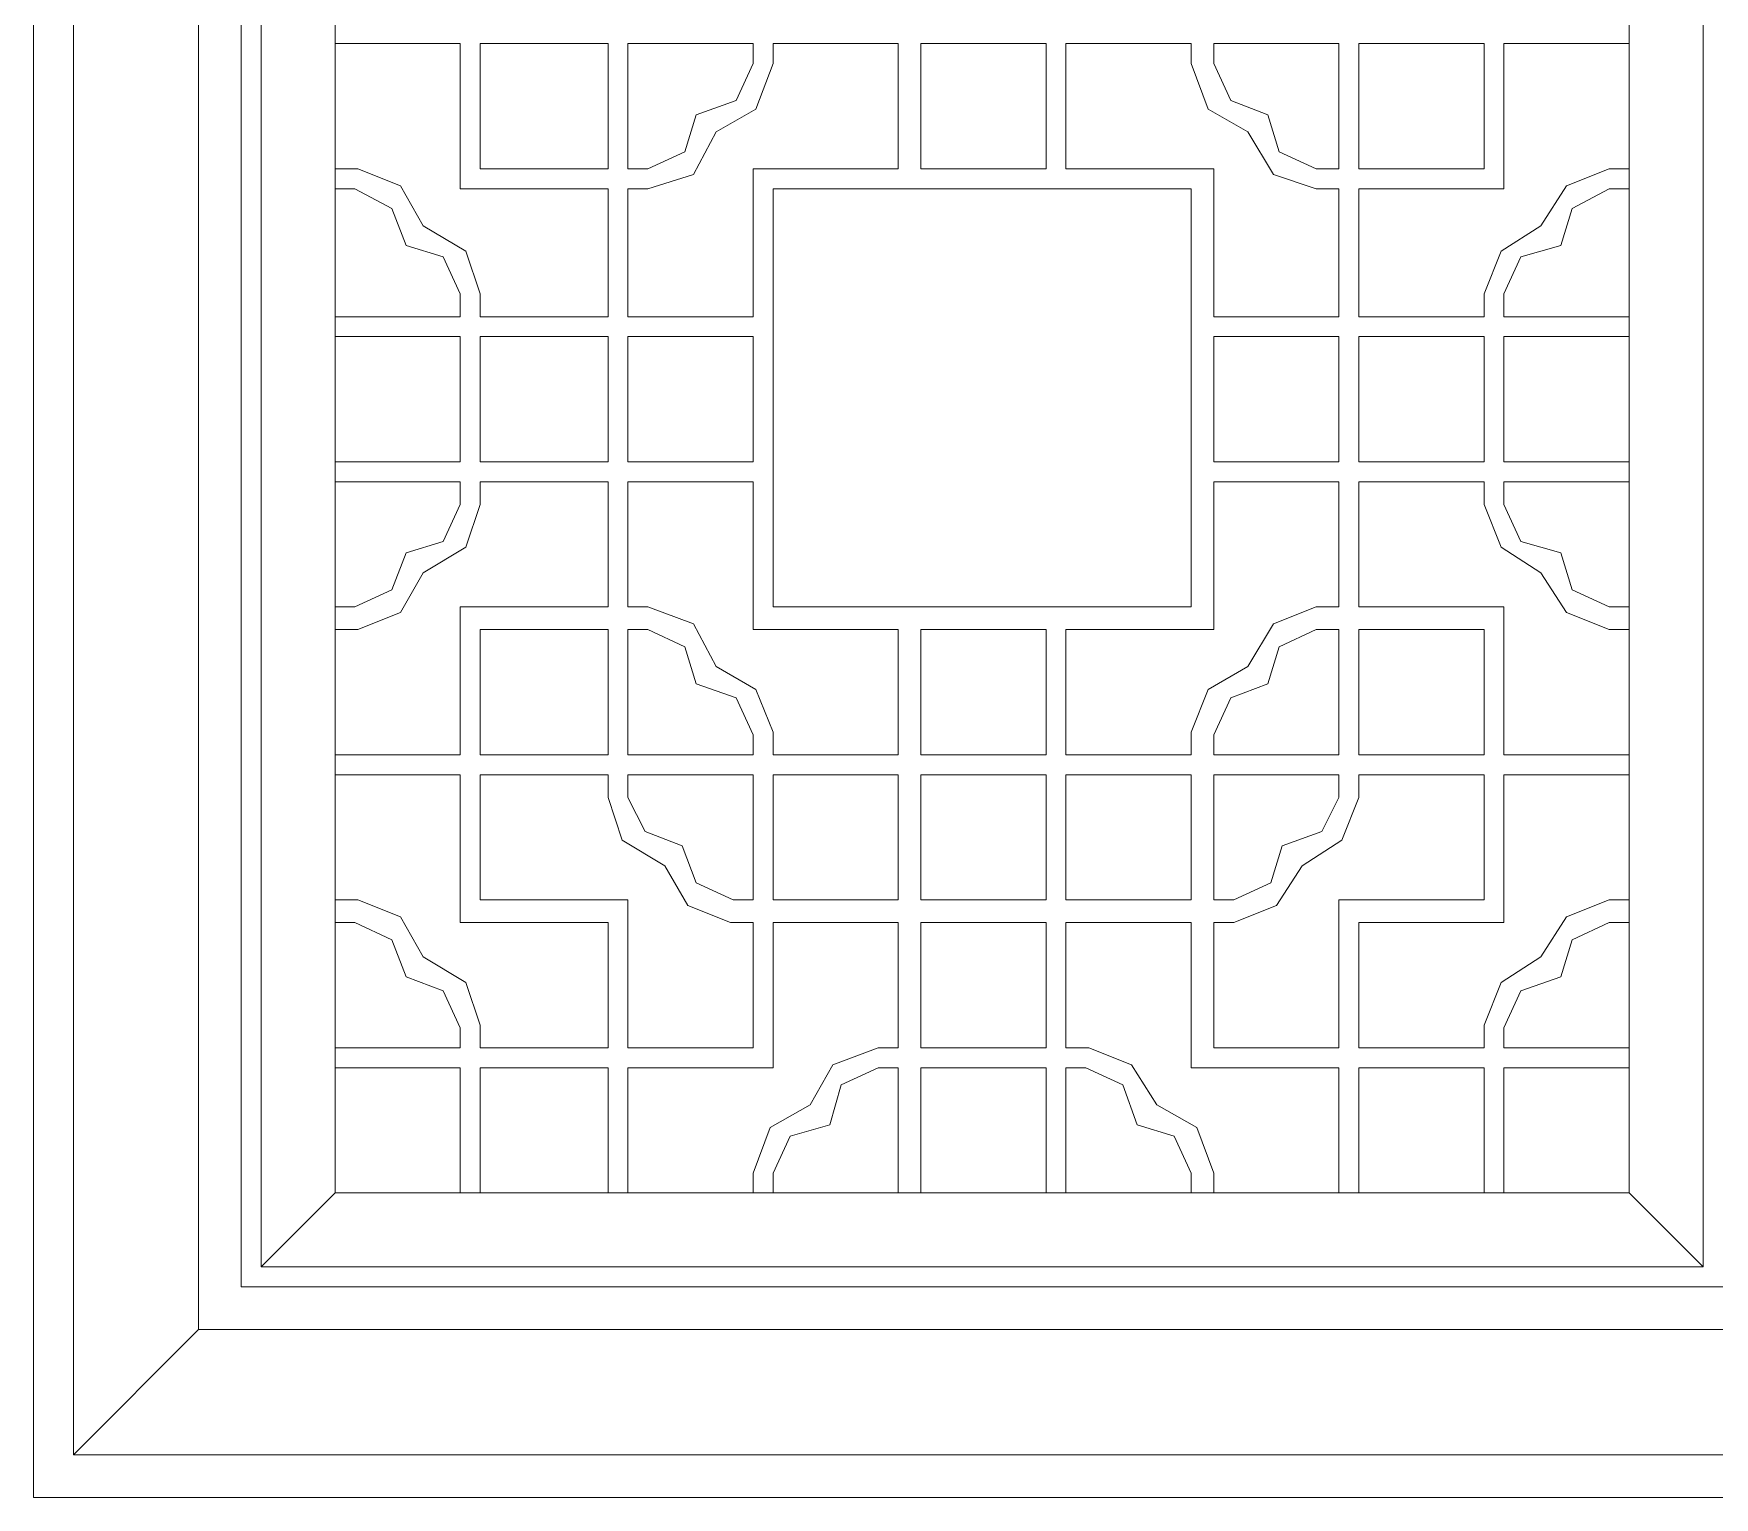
# Model space of a CAD drawing. Header units: centimetres. Extents: x -9.8 to 10.6, y -13.2 to 12.3.
# Drawn here: x -9.8 to 0.36, y -13.16 to -4.31 of the extents above; entities that cross this region are included whole.
import ezdxf

# ---------------------------------------------------------------- set-up
doc = ezdxf.new("R2010")
doc.units = ezdxf.units.CM
doc.header["$MEASUREMENT"] = 0
doc.layers.add('layer 1', color=7, linetype='Continuous')

msp = doc.modelspace()

# ---------------------------------------------------------------- linework, layer by layer
at = {"layer": 'layer 1', "color": 250, "lineweight": 0}
for points, knots in [([(-9.79792, 12.30551), (-9.79792, 12.30551), (10.64398, 12.30551), (10.64398, 12.30551), (10.64398, 12.30551), (10.64398, 12.30551), (10.64398, -13.15657), (10.64398, -13.15657), (10.64398, -13.15657), (10.64398, -13.15657), (-9.79792, -13.15657), (-9.79792, -13.15657), (-9.79792, -13.15657), (-9.79792, -13.15657), (-9.79792, 12.30551), (-9.79792, 12.30551)], [0, 0, 0, 0, 0.25, 0.25, 0.25, 0.25, 0.5, 0.5, 0.5, 0.5, 0.75, 0.75, 0.75, 0.75, 1, 1, 1, 1]), ([(-9.55711, 12.06469), (-9.55711, 12.06469), (10.40317, 12.06469), (10.40317, 12.06469), (10.40317, 12.06469), (10.40317, 12.06469), (10.40317, -12.89852), (10.40317, -12.89852), (10.40317, -12.89852), (10.40317, -12.89852), (-9.55711, -12.89852), (-9.55711, -12.89852), (-9.55711, -12.89852), (-9.55711, -12.89852), (-9.55711, 12.06469), (-9.55711, 12.06469)], [0, 0, 0, 0, 0.25, 0.25, 0.25, 0.25, 0.5, 0.5, 0.5, 0.5, 0.75, 0.75, 0.75, 0.75, 1, 1, 1, 1]), ([(-8.80064, 11.30823), (-8.80064, 11.30823), (9.64671, 11.30823), (9.64671, 11.30823), (9.64671, 11.30823), (9.64671, 11.30823), (9.64671, -12.14206), (9.64671, -12.14206), (9.64671, -12.14206), (9.64671, -12.14206), (-8.80064, -12.14206), (-8.80064, -12.14206), (-8.80064, -12.14206), (-8.80064, -12.14206), (-8.80064, 11.30823), (-8.80064, 11.30823)], [0, 0, 0, 0, 0.25, 0.25, 0.25, 0.25, 0.5, 0.5, 0.5, 0.5, 0.75, 0.75, 0.75, 0.75, 1, 1, 1, 1]), ([(-8.54282, -11.88424), (-8.54282, -11.88424), (-8.54282, 11.05041), (-8.54282, 11.05041), (-8.54282, 11.05041), (-8.54282, 11.05041), (0.43154, 11.05041), (0.43154, 11.05041), (0.43154, 11.05041), (0.43154, 11.05041), (0.43154, -11.88424), (0.43154, -11.88424), (0.43154, -11.88424), (0.43154, -11.88424), (-8.54282, -11.88424), (-8.54282, -11.88424)], [0, 0, 0, 0, 0.25, 0.25, 0.25, 0.25, 0.5, 0.5, 0.5, 0.5, 0.75, 0.75, 0.75, 0.75, 1, 1, 1, 1]), ([(0.29412, -11.76383), (0.29412, -11.76383), (-8.42241, -11.76383), (-8.42241, -11.76383), (-8.42241, -11.76383), (-8.42241, -11.76383), (-8.42241, 10.91277), (-8.42241, 10.91277), (-8.42241, 10.91277), (-8.42241, 10.91277), (0.29412, 10.91277), (0.29412, 10.91277), (0.29412, 10.91277), (0.29412, 10.91277), (0.29412, -11.76383), (0.29412, -11.76383)], [0, 0, 0, 0, 0.25, 0.25, 0.25, 0.25, 0.5, 0.5, 0.5, 0.5, 0.75, 0.75, 0.75, 0.75, 1, 1, 1, 1]), ([(-0.15282, -1.72349), (-0.15282, -1.72349), (-0.15282, -11.31689), (-0.15282, -11.31689), (-0.15282, -11.31689), (-0.15282, -11.31689), (-7.97547, -11.31689), (-7.97547, -11.31689), (-7.97547, -11.31689), (-7.97547, -11.31689), (-7.97547, -1.72349), (-7.97547, -1.72349)], [0, 0, 0, 0, 0.33333333, 0.33333333, 0.33333333, 0.33333333, 0.66666667, 0.66666667, 0.66666667, 0.66666667, 1, 1, 1, 1]), ([(-7.09861, -5.88402), (-7.09861, -5.88402), (-7.09861, -6.02166), (-7.09861, -6.02166), (-7.09861, -6.02166), (-7.09861, -6.02166), (-6.32491, -6.02166), (-6.32491, -6.02166), (-6.32491, -6.02166), (-6.32491, -6.02166), (-6.32491, -5.24797), (-6.32491, -5.24797), (-6.32491, -5.24797), (-6.32491, -5.24797), (-7.21901, -5.24797), (-7.21901, -5.24797), (-7.21901, -5.24797), (-7.21901, -5.24797), (-7.21901, -4.3711), (-7.21901, -4.3711), (-7.21901, -4.3711), (-7.21901, -4.3711), (-7.97547, -4.3711), (-7.97547, -4.3711)], [0, 0, 0, 0, 0.16666667, 0.16666667, 0.16666667, 0.16666667, 0.33333333, 0.33333333, 0.33333333, 0.33333333, 0.5, 0.5, 0.5, 0.5, 0.66666667, 0.66666667, 0.66666667, 0.66666667, 0.83333333, 0.83333333, 0.83333333, 0.83333333, 1, 1, 1, 1]), ([(-7.09861, -5.12756), (-7.09861, -5.12756), (-7.09861, -4.3711), (-7.09861, -4.3711), (-7.09861, -4.3711), (-7.09861, -4.3711), (-6.32491, -4.3711), (-6.32491, -4.3711), (-6.32491, -4.3711), (-6.32491, -4.3711), (-6.32491, -5.12756), (-6.32491, -5.12756), (-6.32491, -5.12756), (-6.32491, -5.12756), (-7.09861, -5.12756), (-7.09861, -5.12756)], [0, 0, 0, 0, 0.25, 0.25, 0.25, 0.25, 0.5, 0.5, 0.5, 0.5, 0.75, 0.75, 0.75, 0.75, 1, 1, 1, 1]), ([(-3.6773, -4.3711), (-3.6773, -4.3711), (-3.6773, -5.12756), (-3.6773, -5.12756), (-3.6773, -5.12756), (-3.6773, -5.12756), (-4.43376, -5.12756), (-4.43376, -5.12756), (-4.43376, -5.12756), (-4.43376, -5.12756), (-4.43376, -4.3711), (-4.43376, -4.3711), (-4.43376, -4.3711), (-4.43376, -4.3711), (-3.6773, -4.3711), (-3.6773, -4.3711)], [0, 0, 0, 0, 0.25, 0.25, 0.25, 0.25, 0.5, 0.5, 0.5, 0.5, 0.75, 0.75, 0.75, 0.75, 1, 1, 1, 1]), ([(-1.02969, -5.12756), (-1.02969, -5.12756), (-1.02969, -4.3711), (-1.02969, -4.3711), (-1.02969, -4.3711), (-1.02969, -4.3711), (-1.78615, -4.3711), (-1.78615, -4.3711), (-1.78615, -4.3711), (-1.78615, -4.3711), (-1.78615, -5.12756), (-1.78615, -5.12756), (-1.78615, -5.12756), (-1.78615, -5.12756), (-1.02969, -5.12756), (-1.02969, -5.12756)], [0, 0, 0, 0, 0.25, 0.25, 0.25, 0.25, 0.5, 0.5, 0.5, 0.5, 0.75, 0.75, 0.75, 0.75, 1, 1, 1, 1]), ([(-0.15282, -5.12756), (-0.15282, -5.12756), (-0.27322, -5.12756), (-0.27322, -5.12756), (-0.27322, -5.12756), (-0.27322, -5.12756), (-0.53105, -5.23074), (-0.53105, -5.23074), (-0.53105, -5.23074), (-0.53105, -5.23074), (-0.68592, -5.47155), (-0.68592, -5.47155), (-0.68592, -5.47155), (-0.68592, -5.47155), (-0.92651, -5.6262), (-0.92651, -5.6262), (-0.92651, -5.6262), (-0.92651, -5.6262), (-1.02969, -5.88402), (-1.02969, -5.88402), (-1.02969, -5.88402), (-1.02969, -5.88402), (-1.02969, -6.02166), (-1.02969, -6.02166), (-1.02969, -6.02166), (-1.02969, -6.02166), (-1.78615, -6.02166), (-1.78615, -6.02166), (-1.78615, -6.02166), (-1.78615, -6.02166), (-1.78615, -5.24797), (-1.78615, -5.24797), (-1.78615, -5.24797), (-1.78615, -5.24797), (-0.90928, -5.24797), (-0.90928, -5.24797), (-0.90928, -5.24797), (-0.90928, -5.24797), (-0.90928, -4.3711), (-0.90928, -4.3711), (-0.90928, -4.3711), (-0.90928, -4.3711), (-0.15282, -4.3711), (-0.15282, -4.3711)], [0, 0, 0, 0, 0.09090909, 0.09090909, 0.09090909, 0.09090909, 0.18181818, 0.18181818, 0.18181818, 0.18181818, 0.27272727, 0.27272727, 0.27272727, 0.27272727, 0.36363636, 0.36363636, 0.36363636, 0.36363636, 0.45454545, 0.45454545, 0.45454545, 0.45454545, 0.54545455, 0.54545455, 0.54545455, 0.54545455, 0.63636364, 0.63636364, 0.63636364, 0.63636364, 0.72727273, 0.72727273, 0.72727273, 0.72727273, 0.81818182, 0.81818182, 0.81818182, 0.81818182, 0.90909091, 0.90909091, 0.90909091, 0.90909091, 1, 1, 1, 1]), ([(-5.79203, -4.80103), (-5.79203, -4.80103), (-5.55144, -4.71509), (-5.55144, -4.71509), (-5.55144, -4.71509), (-5.55144, -4.71509), (-5.44827, -4.49151), (-5.44827, -4.49151)], [0, 0, 0, 0, 0.5, 0.5, 0.5, 0.5, 1, 1, 1, 1]), ([(-5.79203, -4.80103), (-5.79203, -4.80103), (-5.55144, -4.71509), (-5.55144, -4.71509), (-5.55144, -4.71509), (-5.55144, -4.71509), (-5.44827, -4.49151), (-5.44827, -4.49151)], [0, 0, 0, 0, 0.5, 0.5, 0.5, 0.5, 1, 1, 1, 1]), ([(-5.67163, -4.9042), (-5.67163, -4.9042), (-5.43103, -4.76656), (-5.43103, -4.76656), (-5.43103, -4.76656), (-5.43103, -4.76656), (-5.32786, -4.49151), (-5.32786, -4.49151)], [0, 0, 0, 0, 0.5, 0.5, 0.5, 0.5, 1, 1, 1, 1]), ([(-2.80065, -4.49151), (-2.80065, -4.49151), (-2.69748, -4.76656), (-2.69748, -4.76656), (-2.69748, -4.76656), (-2.69748, -4.76656), (-2.45667, -4.9042), (-2.45667, -4.9042)], [0, 0, 0, 0, 0.5, 0.5, 0.5, 0.5, 1, 1, 1, 1]), ([(-2.66301, -4.49151), (-2.66301, -4.49151), (-2.55984, -4.71509), (-2.55984, -4.71509), (-2.55984, -4.71509), (-2.55984, -4.71509), (-2.33626, -4.80103), (-2.33626, -4.80103)], [0, 0, 0, 0, 0.5, 0.5, 0.5, 0.5, 1, 1, 1, 1]), ([(-6.08432, -5.12756), (-6.08432, -5.12756), (-5.86074, -5.02461), (-5.86074, -5.02461), (-5.86074, -5.02461), (-5.86074, -5.02461), (-5.79203, -4.80103), (-5.79203, -4.80103)], [0, 0, 0, 0, 0.5, 0.5, 0.5, 0.5, 1, 1, 1, 1]), ([(-6.08432, -5.12756), (-6.08432, -5.12756), (-5.86074, -5.02461), (-5.86074, -5.02461), (-5.86074, -5.02461), (-5.86074, -5.02461), (-5.79203, -4.80103), (-5.79203, -4.80103)], [0, 0, 0, 0, 0.5, 0.5, 0.5, 0.5, 1, 1, 1, 1]), ([(-2.33626, -4.80103), (-2.33626, -4.80103), (-2.26755, -5.02461), (-2.26755, -5.02461), (-2.26755, -5.02461), (-2.26755, -5.02461), (-2.04419, -5.12756), (-2.04419, -5.12756)], [0, 0, 0, 0, 0.5, 0.5, 0.5, 0.5, 1, 1, 1, 1]), ([(-6.08432, -5.24797), (-6.08432, -5.24797), (-5.80926, -5.16203), (-5.80926, -5.16203), (-5.80926, -5.16203), (-5.80926, -5.16203), (-5.67163, -4.9042), (-5.67163, -4.9042)], [0, 0, 0, 0, 0.5, 0.5, 0.5, 0.5, 1, 1, 1, 1]), ([(-2.45667, -4.9042), (-2.45667, -4.9042), (-2.30202, -5.16203), (-2.30202, -5.16203), (-2.30202, -5.16203), (-2.30202, -5.16203), (-2.04419, -5.24797), (-2.04419, -5.24797)], [0, 0, 0, 0, 0.5, 0.5, 0.5, 0.5, 1, 1, 1, 1]), ([(-7.44259, -5.47155), (-7.44259, -5.47155), (-7.58001, -5.23074), (-7.58001, -5.23074), (-7.58001, -5.23074), (-7.58001, -5.23074), (-7.83784, -5.12756), (-7.83784, -5.12756)], [0, 0, 0, 0, 0.5, 0.5, 0.5, 0.5, 1, 1, 1, 1]), ([(-7.97547, -6.02166), (-7.97547, -6.02166), (-7.21901, -6.02166), (-7.21901, -6.02166), (-7.21901, -6.02166), (-7.21901, -6.02166), (-7.21901, -5.88402), (-7.21901, -5.88402), (-7.21901, -5.88402), (-7.21901, -5.88402), (-7.32219, -5.66066), (-7.32219, -5.66066), (-7.32219, -5.66066), (-7.32219, -5.66066), (-7.54555, -5.59195), (-7.54555, -5.59195), (-7.54555, -5.59195), (-7.54555, -5.59195), (-7.63171, -5.36837), (-7.63171, -5.36837), (-7.63171, -5.36837), (-7.63171, -5.36837), (-7.85507, -5.24797), (-7.85507, -5.24797), (-7.85507, -5.24797), (-7.85507, -5.24797), (-7.97547, -5.24797), (-7.97547, -5.24797)], [0, 0, 0, 0, 0.14285714, 0.14285714, 0.14285714, 0.14285714, 0.28571429, 0.28571429, 0.28571429, 0.28571429, 0.42857143, 0.42857143, 0.42857143, 0.42857143, 0.57142857, 0.57142857, 0.57142857, 0.57142857, 0.71428571, 0.71428571, 0.71428571, 0.71428571, 0.85714286, 0.85714286, 0.85714286, 0.85714286, 1, 1, 1, 1]), ([(-0.27322, -5.24797), (-0.27322, -5.24797), (-0.4968, -5.36837), (-0.4968, -5.36837), (-0.4968, -5.36837), (-0.4968, -5.36837), (-0.56551, -5.59195), (-0.56551, -5.59195)], [0, 0, 0, 0, 0.5, 0.5, 0.5, 0.5, 1, 1, 1, 1]), ([(-7.09861, -5.88402), (-7.09861, -5.88402), (-7.18455, -5.6262), (-7.18455, -5.6262), (-7.18455, -5.6262), (-7.18455, -5.6262), (-7.44259, -5.47155), (-7.44259, -5.47155)], [0, 0, 0, 0, 0.5, 0.5, 0.5, 0.5, 1, 1, 1, 1]), ([(-0.56551, -5.59195), (-0.56551, -5.59195), (-0.80633, -5.66066), (-0.80633, -5.66066), (-0.80633, -5.66066), (-0.80633, -5.66066), (-0.90928, -5.88402), (-0.90928, -5.88402)], [0, 0, 0, 0, 0.5, 0.5, 0.5, 0.5, 1, 1, 1, 1]), ([(-0.15282, -6.02166), (-0.15282, -6.02166), (-0.90928, -6.02166), (-0.90928, -6.02166), (-0.90928, -6.02166), (-0.90928, -6.02166), (-0.90928, -5.88402), (-0.90928, -5.88402)], [0, 0, 0, 0, 0.5, 0.5, 0.5, 0.5, 1, 1, 1, 1]), ([(-7.97547, -6.14207), (-7.97547, -6.14207), (-7.21901, -6.14207), (-7.21901, -6.14207), (-7.21901, -6.14207), (-7.21901, -6.14207), (-7.21901, -6.89853), (-7.21901, -6.89853), (-7.21901, -6.89853), (-7.21901, -6.89853), (-7.97547, -6.89853), (-7.97547, -6.89853)], [0, 0, 0, 0, 0.33333333, 0.33333333, 0.33333333, 0.33333333, 0.66666667, 0.66666667, 0.66666667, 0.66666667, 1, 1, 1, 1]), ([(-7.09861, -6.14207), (-7.09861, -6.14207), (-7.09861, -6.89853), (-7.09861, -6.89853), (-7.09861, -6.89853), (-7.09861, -6.89853), (-6.32491, -6.89853), (-6.32491, -6.89853), (-6.32491, -6.89853), (-6.32491, -6.89853), (-6.32491, -6.14207), (-6.32491, -6.14207), (-6.32491, -6.14207), (-6.32491, -6.14207), (-7.09861, -6.14207), (-7.09861, -6.14207)], [0, 0, 0, 0, 0.25, 0.25, 0.25, 0.25, 0.5, 0.5, 0.5, 0.5, 0.75, 0.75, 0.75, 0.75, 1, 1, 1, 1]), ([(-5.44827, -6.14207), (-5.44827, -6.14207), (-6.20473, -6.14207), (-6.20473, -6.14207), (-6.20473, -6.14207), (-6.20473, -6.14207), (-6.20473, -6.89853), (-6.20473, -6.89853), (-6.20473, -6.89853), (-6.20473, -6.89853), (-5.44827, -6.89853), (-5.44827, -6.89853), (-5.44827, -6.89853), (-5.44827, -6.89853), (-5.44827, -6.14207), (-5.44827, -6.14207)], [0, 0, 0, 0, 0.25, 0.25, 0.25, 0.25, 0.5, 0.5, 0.5, 0.5, 0.75, 0.75, 0.75, 0.75, 1, 1, 1, 1]), ([(-2.66301, -6.14207), (-2.66301, -6.14207), (-1.90655, -6.14207), (-1.90655, -6.14207), (-1.90655, -6.14207), (-1.90655, -6.14207), (-1.90655, -6.89853), (-1.90655, -6.89853), (-1.90655, -6.89853), (-1.90655, -6.89853), (-2.66301, -6.89853), (-2.66301, -6.89853), (-2.66301, -6.89853), (-2.66301, -6.89853), (-2.66301, -6.14207), (-2.66301, -6.14207)], [0, 0, 0, 0, 0.25, 0.25, 0.25, 0.25, 0.5, 0.5, 0.5, 0.5, 0.75, 0.75, 0.75, 0.75, 1, 1, 1, 1]), ([(-1.02969, -6.14207), (-1.02969, -6.14207), (-1.02969, -6.89853), (-1.02969, -6.89853), (-1.02969, -6.89853), (-1.02969, -6.89853), (-1.78615, -6.89853), (-1.78615, -6.89853), (-1.78615, -6.89853), (-1.78615, -6.89853), (-1.78615, -6.14207), (-1.78615, -6.14207), (-1.78615, -6.14207), (-1.78615, -6.14207), (-1.02969, -6.14207), (-1.02969, -6.14207)], [0, 0, 0, 0, 0.25, 0.25, 0.25, 0.25, 0.5, 0.5, 0.5, 0.5, 0.75, 0.75, 0.75, 0.75, 1, 1, 1, 1]), ([(-0.15282, -6.14207), (-0.15282, -6.14207), (-0.90928, -6.14207), (-0.90928, -6.14207), (-0.90928, -6.14207), (-0.90928, -6.14207), (-0.90928, -6.89853), (-0.90928, -6.89853), (-0.90928, -6.89853), (-0.90928, -6.89853), (-0.15282, -6.89853), (-0.15282, -6.89853)], [0, 0, 0, 0, 0.33333333, 0.33333333, 0.33333333, 0.33333333, 0.66666667, 0.66666667, 0.66666667, 0.66666667, 1, 1, 1, 1]), ([(-7.97547, -7.91281), (-7.97547, -7.91281), (-7.83784, -7.91281), (-7.83784, -7.91281), (-7.83784, -7.91281), (-7.83784, -7.91281), (-7.58001, -7.80964), (-7.58001, -7.80964), (-7.58001, -7.80964), (-7.58001, -7.80964), (-7.44259, -7.56905), (-7.44259, -7.56905), (-7.44259, -7.56905), (-7.44259, -7.56905), (-7.18455, -7.41418), (-7.18455, -7.41418), (-7.18455, -7.41418), (-7.18455, -7.41418), (-7.09861, -7.15635), (-7.09861, -7.15635), (-7.09861, -7.15635), (-7.09861, -7.15635), (-7.09861, -7.01871), (-7.09861, -7.01871), (-7.09861, -7.01871), (-7.09861, -7.01871), (-6.32491, -7.01871), (-6.32491, -7.01871), (-6.32491, -7.01871), (-6.32491, -7.01871), (-6.32491, -7.7754), (-6.32491, -7.7754), (-6.32491, -7.7754), (-6.32491, -7.7754), (-7.21901, -7.7754), (-7.21901, -7.7754), (-7.21901, -7.7754), (-7.21901, -7.7754), (-7.21901, -8.66928), (-7.21901, -8.66928), (-7.21901, -8.66928), (-7.21901, -8.66928), (-7.97547, -8.66928), (-7.97547, -8.66928)], [0, 0, 0, 0, 0.09090909, 0.09090909, 0.09090909, 0.09090909, 0.18181818, 0.18181818, 0.18181818, 0.18181818, 0.27272727, 0.27272727, 0.27272727, 0.27272727, 0.36363636, 0.36363636, 0.36363636, 0.36363636, 0.45454545, 0.45454545, 0.45454545, 0.45454545, 0.54545455, 0.54545455, 0.54545455, 0.54545455, 0.63636364, 0.63636364, 0.63636364, 0.63636364, 0.72727273, 0.72727273, 0.72727273, 0.72727273, 0.81818182, 0.81818182, 0.81818182, 0.81818182, 0.90909091, 0.90909091, 0.90909091, 0.90909091, 1, 1, 1, 1]), ([(-7.97547, -7.01871), (-7.97547, -7.01871), (-7.21901, -7.01871), (-7.21901, -7.01871), (-7.21901, -7.01871), (-7.21901, -7.01871), (-7.21901, -7.15635), (-7.21901, -7.15635)], [0, 0, 0, 0, 0.5, 0.5, 0.5, 0.5, 1, 1, 1, 1]), ([(-1.02969, -7.15635), (-1.02969, -7.15635), (-1.02969, -7.01871), (-1.02969, -7.01871), (-1.02969, -7.01871), (-1.02969, -7.01871), (-1.78615, -7.01871), (-1.78615, -7.01871), (-1.78615, -7.01871), (-1.78615, -7.01871), (-1.78615, -7.7754), (-1.78615, -7.7754), (-1.78615, -7.7754), (-1.78615, -7.7754), (-0.90928, -7.7754), (-0.90928, -7.7754), (-0.90928, -7.7754), (-0.90928, -7.7754), (-0.90928, -8.66928), (-0.90928, -8.66928), (-0.90928, -8.66928), (-0.90928, -8.66928), (-0.15282, -8.66928), (-0.15282, -8.66928)], [0, 0, 0, 0, 0.16666667, 0.16666667, 0.16666667, 0.16666667, 0.33333333, 0.33333333, 0.33333333, 0.33333333, 0.5, 0.5, 0.5, 0.5, 0.66666667, 0.66666667, 0.66666667, 0.66666667, 0.83333333, 0.83333333, 0.83333333, 0.83333333, 1, 1, 1, 1]), ([(-0.15282, -7.01871), (-0.15282, -7.01871), (-0.90928, -7.01871), (-0.90928, -7.01871), (-0.90928, -7.01871), (-0.90928, -7.01871), (-0.90928, -7.15635), (-0.90928, -7.15635), (-0.90928, -7.15635), (-0.90928, -7.15635), (-0.80633, -7.37993), (-0.80633, -7.37993), (-0.80633, -7.37993), (-0.80633, -7.37993), (-0.56551, -7.44864), (-0.56551, -7.44864), (-0.56551, -7.44864), (-0.56551, -7.44864), (-0.4968, -7.67222), (-0.4968, -7.67222), (-0.4968, -7.67222), (-0.4968, -7.67222), (-0.27322, -7.7754), (-0.27322, -7.7754), (-0.27322, -7.7754), (-0.27322, -7.7754), (-0.15282, -7.7754), (-0.15282, -7.7754)], [0, 0, 0, 0, 0.14285714, 0.14285714, 0.14285714, 0.14285714, 0.28571429, 0.28571429, 0.28571429, 0.28571429, 0.42857143, 0.42857143, 0.42857143, 0.42857143, 0.57142857, 0.57142857, 0.57142857, 0.57142857, 0.71428571, 0.71428571, 0.71428571, 0.71428571, 0.85714286, 0.85714286, 0.85714286, 0.85714286, 1, 1, 1, 1]), ([(-7.54555, -7.44864), (-7.54555, -7.44864), (-7.32219, -7.37993), (-7.32219, -7.37993), (-7.32219, -7.37993), (-7.32219, -7.37993), (-7.21901, -7.15635), (-7.21901, -7.15635)], [0, 0, 0, 0, 0.5, 0.5, 0.5, 0.5, 1, 1, 1, 1]), ([(-1.02969, -7.15635), (-1.02969, -7.15635), (-0.92651, -7.41418), (-0.92651, -7.41418), (-0.92651, -7.41418), (-0.92651, -7.41418), (-0.68592, -7.56905), (-0.68592, -7.56905)], [0, 0, 0, 0, 0.5, 0.5, 0.5, 0.5, 1, 1, 1, 1]), ([(-7.85507, -7.7754), (-7.85507, -7.7754), (-7.63171, -7.67222), (-7.63171, -7.67222), (-7.63171, -7.67222), (-7.63171, -7.67222), (-7.54555, -7.44864), (-7.54555, -7.44864)], [0, 0, 0, 0, 0.5, 0.5, 0.5, 0.5, 1, 1, 1, 1]), ([(-0.68592, -7.56905), (-0.68592, -7.56905), (-0.53105, -7.80964), (-0.53105, -7.80964), (-0.53105, -7.80964), (-0.53105, -7.80964), (-0.27322, -7.91281), (-0.27322, -7.91281)], [0, 0, 0, 0, 0.5, 0.5, 0.5, 0.5, 1, 1, 1, 1]), ([(-5.67163, -8.13639), (-5.67163, -8.13639), (-5.80926, -7.87835), (-5.80926, -7.87835), (-5.80926, -7.87835), (-5.80926, -7.87835), (-6.08432, -7.7754), (-6.08432, -7.7754)], [0, 0, 0, 0, 0.5, 0.5, 0.5, 0.5, 1, 1, 1, 1]), ([(-2.04419, -7.7754), (-2.04419, -7.7754), (-2.30202, -7.87835), (-2.30202, -7.87835), (-2.30202, -7.87835), (-2.30202, -7.87835), (-2.45667, -8.13639), (-2.45667, -8.13639)], [0, 0, 0, 0, 0.5, 0.5, 0.5, 0.5, 1, 1, 1, 1]), ([(-7.09861, -7.91281), (-7.09861, -7.91281), (-7.09861, -8.66928), (-7.09861, -8.66928), (-7.09861, -8.66928), (-7.09861, -8.66928), (-6.32491, -8.66928), (-6.32491, -8.66928), (-6.32491, -8.66928), (-6.32491, -8.66928), (-6.32491, -7.91281), (-6.32491, -7.91281), (-6.32491, -7.91281), (-6.32491, -7.91281), (-7.09861, -7.91281), (-7.09861, -7.91281)], [0, 0, 0, 0, 0.25, 0.25, 0.25, 0.25, 0.5, 0.5, 0.5, 0.5, 0.75, 0.75, 0.75, 0.75, 1, 1, 1, 1]), ([(-5.79203, -8.23957), (-5.79203, -8.23957), (-5.86074, -8.01599), (-5.86074, -8.01599), (-5.86074, -8.01599), (-5.86074, -8.01599), (-6.08432, -7.91281), (-6.08432, -7.91281)], [0, 0, 0, 0, 0.5, 0.5, 0.5, 0.5, 1, 1, 1, 1]), ([(-3.6773, -8.66928), (-3.6773, -8.66928), (-3.6773, -7.91281), (-3.6773, -7.91281), (-3.6773, -7.91281), (-3.6773, -7.91281), (-4.43376, -7.91281), (-4.43376, -7.91281), (-4.43376, -7.91281), (-4.43376, -7.91281), (-4.43376, -8.66928), (-4.43376, -8.66928), (-4.43376, -8.66928), (-4.43376, -8.66928), (-3.6773, -8.66928), (-3.6773, -8.66928)], [0, 0, 0, 0, 0.25, 0.25, 0.25, 0.25, 0.5, 0.5, 0.5, 0.5, 0.75, 0.75, 0.75, 0.75, 1, 1, 1, 1]), ([(-2.04419, -7.91281), (-2.04419, -7.91281), (-2.26755, -8.01599), (-2.26755, -8.01599), (-2.26755, -8.01599), (-2.26755, -8.01599), (-2.33626, -8.23957), (-2.33626, -8.23957)], [0, 0, 0, 0, 0.5, 0.5, 0.5, 0.5, 1, 1, 1, 1]), ([(-1.02969, -7.91281), (-1.02969, -7.91281), (-1.02969, -8.66928), (-1.02969, -8.66928), (-1.02969, -8.66928), (-1.02969, -8.66928), (-1.78615, -8.66928), (-1.78615, -8.66928), (-1.78615, -8.66928), (-1.78615, -8.66928), (-1.78615, -7.91281), (-1.78615, -7.91281), (-1.78615, -7.91281), (-1.78615, -7.91281), (-1.02969, -7.91281), (-1.02969, -7.91281)], [0, 0, 0, 0, 0.25, 0.25, 0.25, 0.25, 0.5, 0.5, 0.5, 0.5, 0.75, 0.75, 0.75, 0.75, 1, 1, 1, 1]), ([(-5.32786, -8.53186), (-5.32786, -8.53186), (-5.43103, -8.27381), (-5.43103, -8.27381), (-5.43103, -8.27381), (-5.43103, -8.27381), (-5.67163, -8.13639), (-5.67163, -8.13639)], [0, 0, 0, 0, 0.5, 0.5, 0.5, 0.5, 1, 1, 1, 1]), ([(-2.45667, -8.13639), (-2.45667, -8.13639), (-2.69748, -8.27381), (-2.69748, -8.27381), (-2.69748, -8.27381), (-2.69748, -8.27381), (-2.80065, -8.53186), (-2.80065, -8.53186)], [0, 0, 0, 0, 0.5, 0.5, 0.5, 0.5, 1, 1, 1, 1]), ([(-5.44827, -8.54887), (-5.44827, -8.54887), (-5.55144, -8.32551), (-5.55144, -8.32551), (-5.55144, -8.32551), (-5.55144, -8.32551), (-5.79203, -8.23957), (-5.79203, -8.23957)], [0, 0, 0, 0, 0.5, 0.5, 0.5, 0.5, 1, 1, 1, 1]), ([(-2.33626, -8.23957), (-2.33626, -8.23957), (-2.55984, -8.32551), (-2.55984, -8.32551), (-2.55984, -8.32551), (-2.55984, -8.32551), (-2.66301, -8.54887), (-2.66301, -8.54887)], [0, 0, 0, 0, 0.5, 0.5, 0.5, 0.5, 1, 1, 1, 1]), ([(-7.97547, -8.78968), (-7.97547, -8.78968), (-7.21901, -8.78968), (-7.21901, -8.78968), (-7.21901, -8.78968), (-7.21901, -8.78968), (-7.21901, -9.68356), (-7.21901, -9.68356), (-7.21901, -9.68356), (-7.21901, -9.68356), (-6.32491, -9.68356), (-6.32491, -9.68356), (-6.32491, -9.68356), (-6.32491, -9.68356), (-6.32491, -10.44002), (-6.32491, -10.44002), (-6.32491, -10.44002), (-6.32491, -10.44002), (-7.09861, -10.44002), (-7.09861, -10.44002), (-7.09861, -10.44002), (-7.09861, -10.44002), (-7.09861, -10.3026), (-7.09861, -10.3026), (-7.09861, -10.3026), (-7.09861, -10.3026), (-7.18455, -10.04478), (-7.18455, -10.04478), (-7.18455, -10.04478), (-7.18455, -10.04478), (-7.44259, -9.88991), (-7.44259, -9.88991), (-7.44259, -9.88991), (-7.44259, -9.88991), (-7.58001, -9.64932), (-7.58001, -9.64932), (-7.58001, -9.64932), (-7.58001, -9.64932), (-7.83784, -9.54614), (-7.83784, -9.54614), (-7.83784, -9.54614), (-7.83784, -9.54614), (-7.97547, -9.54614), (-7.97547, -9.54614)], [0, 0, 0, 0, 0.09090909, 0.09090909, 0.09090909, 0.09090909, 0.18181818, 0.18181818, 0.18181818, 0.18181818, 0.27272727, 0.27272727, 0.27272727, 0.27272727, 0.36363636, 0.36363636, 0.36363636, 0.36363636, 0.45454545, 0.45454545, 0.45454545, 0.45454545, 0.54545455, 0.54545455, 0.54545455, 0.54545455, 0.63636364, 0.63636364, 0.63636364, 0.63636364, 0.72727273, 0.72727273, 0.72727273, 0.72727273, 0.81818182, 0.81818182, 0.81818182, 0.81818182, 0.90909091, 0.90909091, 0.90909091, 0.90909091, 1, 1, 1, 1]), ([(-5.32786, -8.78968), (-5.32786, -8.78968), (-4.5714, -8.78968), (-4.5714, -8.78968), (-4.5714, -8.78968), (-4.5714, -8.78968), (-4.5714, -9.54614), (-4.5714, -9.54614), (-4.5714, -9.54614), (-4.5714, -9.54614), (-5.32786, -9.54614), (-5.32786, -9.54614), (-5.32786, -9.54614), (-5.32786, -9.54614), (-5.32786, -8.78968), (-5.32786, -8.78968)], [0, 0, 0, 0, 0.25, 0.25, 0.25, 0.25, 0.5, 0.5, 0.5, 0.5, 0.75, 0.75, 0.75, 0.75, 1, 1, 1, 1]), ([(-3.6773, -9.54614), (-3.6773, -9.54614), (-3.6773, -8.78968), (-3.6773, -8.78968), (-3.6773, -8.78968), (-3.6773, -8.78968), (-4.43376, -8.78968), (-4.43376, -8.78968)], [0, 0, 0, 0, 0.5, 0.5, 0.5, 0.5, 1, 1, 1, 1]), ([(-2.80065, -8.78968), (-2.80065, -8.78968), (-3.55711, -8.78968), (-3.55711, -8.78968), (-3.55711, -8.78968), (-3.55711, -8.78968), (-3.55711, -9.54614), (-3.55711, -9.54614), (-3.55711, -9.54614), (-3.55711, -9.54614), (-2.80065, -9.54614), (-2.80065, -9.54614), (-2.80065, -9.54614), (-2.80065, -9.54614), (-2.80065, -8.78968), (-2.80065, -8.78968)], [0, 0, 0, 0, 0.25, 0.25, 0.25, 0.25, 0.5, 0.5, 0.5, 0.5, 0.75, 0.75, 0.75, 0.75, 1, 1, 1, 1]), ([(-0.15282, -8.78968), (-0.15282, -8.78968), (-0.90928, -8.78968), (-0.90928, -8.78968), (-0.90928, -8.78968), (-0.90928, -8.78968), (-0.90928, -9.68356), (-0.90928, -9.68356), (-0.90928, -9.68356), (-0.90928, -9.68356), (-1.78615, -9.68356), (-1.78615, -9.68356), (-1.78615, -9.68356), (-1.78615, -9.68356), (-1.78615, -10.44002), (-1.78615, -10.44002), (-1.78615, -10.44002), (-1.78615, -10.44002), (-1.02969, -10.44002), (-1.02969, -10.44002), (-1.02969, -10.44002), (-1.02969, -10.44002), (-1.02969, -10.3026), (-1.02969, -10.3026)], [0, 0, 0, 0, 0.16666667, 0.16666667, 0.16666667, 0.16666667, 0.33333333, 0.33333333, 0.33333333, 0.33333333, 0.5, 0.5, 0.5, 0.5, 0.66666667, 0.66666667, 0.66666667, 0.66666667, 0.83333333, 0.83333333, 0.83333333, 0.83333333, 1, 1, 1, 1]), ([(-6.32491, -8.9271), (-6.32491, -8.9271), (-6.23897, -9.18515), (-6.23897, -9.18515), (-6.23897, -9.18515), (-6.23897, -9.18515), (-5.98115, -9.3398), (-5.98115, -9.3398)], [0, 0, 0, 0, 0.5, 0.5, 0.5, 0.5, 1, 1, 1, 1]), ([(-6.20473, -8.9271), (-6.20473, -8.9271), (-6.10155, -9.13345), (-6.10155, -9.13345), (-6.10155, -9.13345), (-6.10155, -9.13345), (-5.87797, -9.21939), (-5.87797, -9.21939)], [0, 0, 0, 0, 0.5, 0.5, 0.5, 0.5, 1, 1, 1, 1]), ([(-2.25032, -9.21939), (-2.25032, -9.21939), (-2.00973, -9.13345), (-2.00973, -9.13345), (-2.00973, -9.13345), (-2.00973, -9.13345), (-1.90655, -8.9271), (-1.90655, -8.9271)], [0, 0, 0, 0, 0.5, 0.5, 0.5, 0.5, 1, 1, 1, 1]), ([(-2.13013, -9.3398), (-2.13013, -9.3398), (-1.88932, -9.18515), (-1.88932, -9.18515), (-1.88932, -9.18515), (-1.88932, -9.18515), (-1.78615, -8.9271), (-1.78615, -8.9271)], [0, 0, 0, 0, 0.5, 0.5, 0.5, 0.5, 1, 1, 1, 1]), ([(-5.87797, -9.21939), (-5.87797, -9.21939), (-5.79203, -9.44297), (-5.79203, -9.44297), (-5.79203, -9.44297), (-5.79203, -9.44297), (-5.56845, -9.54614), (-5.56845, -9.54614)], [0, 0, 0, 0, 0.5, 0.5, 0.5, 0.5, 1, 1, 1, 1]), ([(-2.54261, -9.54614), (-2.54261, -9.54614), (-2.31925, -9.44297), (-2.31925, -9.44297), (-2.31925, -9.44297), (-2.31925, -9.44297), (-2.25032, -9.21939), (-2.25032, -9.21939)], [0, 0, 0, 0, 0.5, 0.5, 0.5, 0.5, 1, 1, 1, 1]), ([(-5.98115, -9.3398), (-5.98115, -9.3398), (-5.84351, -9.58039), (-5.84351, -9.58039), (-5.84351, -9.58039), (-5.84351, -9.58039), (-5.58568, -9.68356), (-5.58568, -9.68356)], [0, 0, 0, 0, 0.5, 0.5, 0.5, 0.5, 1, 1, 1, 1]), ([(-2.54261, -9.68356), (-2.54261, -9.68356), (-2.28478, -9.58039), (-2.28478, -9.58039), (-2.28478, -9.58039), (-2.28478, -9.58039), (-2.13013, -9.3398), (-2.13013, -9.3398)], [0, 0, 0, 0, 0.5, 0.5, 0.5, 0.5, 1, 1, 1, 1]), ([(-0.27322, -9.54614), (-0.27322, -9.54614), (-0.53105, -9.64932), (-0.53105, -9.64932), (-0.53105, -9.64932), (-0.53105, -9.64932), (-0.68592, -9.88991), (-0.68592, -9.88991)], [0, 0, 0, 0, 0.5, 0.5, 0.5, 0.5, 1, 1, 1, 1]), ([(-7.97547, -10.44002), (-7.97547, -10.44002), (-7.21901, -10.44002), (-7.21901, -10.44002), (-7.21901, -10.44002), (-7.21901, -10.44002), (-7.21901, -10.31984), (-7.21901, -10.31984), (-7.21901, -10.31984), (-7.21901, -10.31984), (-7.32219, -10.09626), (-7.32219, -10.09626), (-7.32219, -10.09626), (-7.32219, -10.09626), (-7.54555, -10.01032), (-7.54555, -10.01032), (-7.54555, -10.01032), (-7.54555, -10.01032), (-7.63171, -9.78673), (-7.63171, -9.78673), (-7.63171, -9.78673), (-7.63171, -9.78673), (-7.85507, -9.68356), (-7.85507, -9.68356), (-7.85507, -9.68356), (-7.85507, -9.68356), (-7.97547, -9.68356), (-7.97547, -9.68356)], [0, 0, 0, 0, 0.14285714, 0.14285714, 0.14285714, 0.14285714, 0.28571429, 0.28571429, 0.28571429, 0.28571429, 0.42857143, 0.42857143, 0.42857143, 0.42857143, 0.57142857, 0.57142857, 0.57142857, 0.57142857, 0.71428571, 0.71428571, 0.71428571, 0.71428571, 0.85714286, 0.85714286, 0.85714286, 0.85714286, 1, 1, 1, 1]), ([(-6.20473, -11.31689), (-6.20473, -11.31689), (-6.20473, -10.56043), (-6.20473, -10.56043), (-6.20473, -10.56043), (-6.20473, -10.56043), (-5.32786, -10.56043), (-5.32786, -10.56043), (-5.32786, -10.56043), (-5.32786, -10.56043), (-5.32786, -9.68356), (-5.32786, -9.68356), (-5.32786, -9.68356), (-5.32786, -9.68356), (-4.5714, -9.68356), (-4.5714, -9.68356), (-4.5714, -9.68356), (-4.5714, -9.68356), (-4.5714, -10.44002), (-4.5714, -10.44002), (-4.5714, -10.44002), (-4.5714, -10.44002), (-4.69181, -10.44002), (-4.69181, -10.44002), (-4.69181, -10.44002), (-4.69181, -10.44002), (-4.96686, -10.5432), (-4.96686, -10.5432), (-4.96686, -10.5432), (-4.96686, -10.5432), (-5.10428, -10.78401), (-5.10428, -10.78401), (-5.10428, -10.78401), (-5.10428, -10.78401), (-5.34509, -10.92143), (-5.34509, -10.92143), (-5.34509, -10.92143), (-5.34509, -10.92143), (-5.44827, -11.19648), (-5.44827, -11.19648), (-5.44827, -11.19648), (-5.44827, -11.19648), (-5.44827, -11.31689), (-5.44827, -11.31689)], [0, 0, 0, 0, 0.09090909, 0.09090909, 0.09090909, 0.09090909, 0.18181818, 0.18181818, 0.18181818, 0.18181818, 0.27272727, 0.27272727, 0.27272727, 0.27272727, 0.36363636, 0.36363636, 0.36363636, 0.36363636, 0.45454545, 0.45454545, 0.45454545, 0.45454545, 0.54545455, 0.54545455, 0.54545455, 0.54545455, 0.63636364, 0.63636364, 0.63636364, 0.63636364, 0.72727273, 0.72727273, 0.72727273, 0.72727273, 0.81818182, 0.81818182, 0.81818182, 0.81818182, 0.90909091, 0.90909091, 0.90909091, 0.90909091, 1, 1, 1, 1]), ([(-3.6773, -10.44002), (-3.6773, -10.44002), (-3.6773, -9.68356), (-3.6773, -9.68356), (-3.6773, -9.68356), (-3.6773, -9.68356), (-4.43376, -9.68356), (-4.43376, -9.68356)], [0, 0, 0, 0, 0.5, 0.5, 0.5, 0.5, 1, 1, 1, 1]), ([(-1.90655, -11.31689), (-1.90655, -11.31689), (-1.90655, -10.56043), (-1.90655, -10.56043), (-1.90655, -10.56043), (-1.90655, -10.56043), (-2.80065, -10.56043), (-2.80065, -10.56043), (-2.80065, -10.56043), (-2.80065, -10.56043), (-2.80065, -9.68356), (-2.80065, -9.68356), (-2.80065, -9.68356), (-2.80065, -9.68356), (-3.55711, -9.68356), (-3.55711, -9.68356), (-3.55711, -9.68356), (-3.55711, -9.68356), (-3.55711, -10.44002), (-3.55711, -10.44002), (-3.55711, -10.44002), (-3.55711, -10.44002), (-3.41948, -10.44002), (-3.41948, -10.44002)], [0, 0, 0, 0, 0.16666667, 0.16666667, 0.16666667, 0.16666667, 0.33333333, 0.33333333, 0.33333333, 0.33333333, 0.5, 0.5, 0.5, 0.5, 0.66666667, 0.66666667, 0.66666667, 0.66666667, 0.83333333, 0.83333333, 0.83333333, 0.83333333, 1, 1, 1, 1]), ([(-0.27322, -9.68356), (-0.27322, -9.68356), (-0.4968, -9.78673), (-0.4968, -9.78673), (-0.4968, -9.78673), (-0.4968, -9.78673), (-0.56551, -10.01032), (-0.56551, -10.01032)], [0, 0, 0, 0, 0.5, 0.5, 0.5, 0.5, 1, 1, 1, 1]), ([(-0.68592, -9.88991), (-0.68592, -9.88991), (-0.92651, -10.04478), (-0.92651, -10.04478), (-0.92651, -10.04478), (-0.92651, -10.04478), (-1.02969, -10.3026), (-1.02969, -10.3026)], [0, 0, 0, 0, 0.5, 0.5, 0.5, 0.5, 1, 1, 1, 1]), ([(-0.56551, -10.01032), (-0.56551, -10.01032), (-0.80633, -10.09626), (-0.80633, -10.09626), (-0.80633, -10.09626), (-0.80633, -10.09626), (-0.90928, -10.31984), (-0.90928, -10.31984)], [0, 0, 0, 0, 0.5, 0.5, 0.5, 0.5, 1, 1, 1, 1]), ([(-0.15282, -10.44002), (-0.15282, -10.44002), (-0.90928, -10.44002), (-0.90928, -10.44002), (-0.90928, -10.44002), (-0.90928, -10.44002), (-0.90928, -10.31984), (-0.90928, -10.31984)], [0, 0, 0, 0, 0.5, 0.5, 0.5, 0.5, 1, 1, 1, 1]), ([(-3.00678, -10.78401), (-3.00678, -10.78401), (-3.16165, -10.5432), (-3.16165, -10.5432), (-3.16165, -10.5432), (-3.16165, -10.5432), (-3.41948, -10.44002), (-3.41948, -10.44002)], [0, 0, 0, 0, 0.5, 0.5, 0.5, 0.5, 1, 1, 1, 1]), ([(-7.97547, -10.56043), (-7.97547, -10.56043), (-7.21901, -10.56043), (-7.21901, -10.56043), (-7.21901, -10.56043), (-7.21901, -10.56043), (-7.21901, -11.31689), (-7.21901, -11.31689)], [0, 0, 0, 0, 0.5, 0.5, 0.5, 0.5, 1, 1, 1, 1]), ([(-7.09861, -11.31689), (-7.09861, -11.31689), (-7.09861, -10.56043), (-7.09861, -10.56043), (-7.09861, -10.56043), (-7.09861, -10.56043), (-6.32491, -10.56043), (-6.32491, -10.56043), (-6.32491, -10.56043), (-6.32491, -10.56043), (-6.32491, -11.31689), (-6.32491, -11.31689)], [0, 0, 0, 0, 0.33333333, 0.33333333, 0.33333333, 0.33333333, 0.66666667, 0.66666667, 0.66666667, 0.66666667, 1, 1, 1, 1]), ([(-4.69181, -10.56043), (-4.69181, -10.56043), (-4.91516, -10.6636), (-4.91516, -10.6636), (-4.91516, -10.6636), (-4.91516, -10.6636), (-4.98387, -10.90442), (-4.98387, -10.90442)], [0, 0, 0, 0, 0.5, 0.5, 0.5, 0.5, 1, 1, 1, 1]), ([(-4.69181, -10.56043), (-4.69181, -10.56043), (-4.5714, -10.56043), (-4.5714, -10.56043), (-4.5714, -10.56043), (-4.5714, -10.56043), (-4.5714, -11.31689), (-4.5714, -11.31689)], [0, 0, 0, 0, 0.5, 0.5, 0.5, 0.5, 1, 1, 1, 1]), ([(-2.80065, -11.31689), (-2.80065, -11.31689), (-2.80065, -11.19648), (-2.80065, -11.19648), (-2.80065, -11.19648), (-2.80065, -11.19648), (-2.90361, -10.97312), (-2.90361, -10.97312), (-2.90361, -10.97312), (-2.90361, -10.97312), (-3.12719, -10.90442), (-3.12719, -10.90442), (-3.12719, -10.90442), (-3.12719, -10.90442), (-3.21313, -10.6636), (-3.21313, -10.6636), (-3.21313, -10.6636), (-3.21313, -10.6636), (-3.43671, -10.56043), (-3.43671, -10.56043), (-3.43671, -10.56043), (-3.43671, -10.56043), (-3.55711, -10.56043), (-3.55711, -10.56043), (-3.55711, -10.56043), (-3.55711, -10.56043), (-3.55711, -11.31689), (-3.55711, -11.31689)], [0, 0, 0, 0, 0.14285714, 0.14285714, 0.14285714, 0.14285714, 0.28571429, 0.28571429, 0.28571429, 0.28571429, 0.42857143, 0.42857143, 0.42857143, 0.42857143, 0.57142857, 0.57142857, 0.57142857, 0.57142857, 0.71428571, 0.71428571, 0.71428571, 0.71428571, 0.85714286, 0.85714286, 0.85714286, 0.85714286, 1, 1, 1, 1]), ([(-1.02969, -11.31689), (-1.02969, -11.31689), (-1.02969, -10.56043), (-1.02969, -10.56043), (-1.02969, -10.56043), (-1.02969, -10.56043), (-1.78615, -10.56043), (-1.78615, -10.56043), (-1.78615, -10.56043), (-1.78615, -10.56043), (-1.78615, -11.31689), (-1.78615, -11.31689)], [0, 0, 0, 0, 0.33333333, 0.33333333, 0.33333333, 0.33333333, 0.66666667, 0.66666667, 0.66666667, 0.66666667, 1, 1, 1, 1]), ([(-0.15282, -10.56043), (-0.15282, -10.56043), (-0.90928, -10.56043), (-0.90928, -10.56043), (-0.90928, -10.56043), (-0.90928, -10.56043), (-0.90928, -11.31689), (-0.90928, -11.31689)], [0, 0, 0, 0, 0.5, 0.5, 0.5, 0.5, 1, 1, 1, 1]), ([(-2.66301, -11.19648), (-2.66301, -11.19648), (-2.76619, -10.92143), (-2.76619, -10.92143), (-2.76619, -10.92143), (-2.76619, -10.92143), (-3.00678, -10.78401), (-3.00678, -10.78401)], [0, 0, 0, 0, 0.5, 0.5, 0.5, 0.5, 1, 1, 1, 1]), ([(-4.98387, -10.90442), (-4.98387, -10.90442), (-5.22469, -10.97312), (-5.22469, -10.97312), (-5.22469, -10.97312), (-5.22469, -10.97312), (-5.32786, -11.19648), (-5.32786, -11.19648)], [0, 0, 0, 0, 0.5, 0.5, 0.5, 0.5, 1, 1, 1, 1])]:
    msp.add_open_spline(points, degree=3, knots=knots, dxfattribs=at)
for points in [[(-5.44827, -4.3711), (-5.44827, -4.3711), (-6.20473, -4.3711), (-6.20473, -4.3711)], [(-6.20473, -4.3711), (-6.20473, -4.3711), (-6.20473, -5.12756), (-6.20473, -5.12756)], [(-5.44827, -4.3711), (-5.44827, -4.3711), (-6.20473, -4.3711), (-6.20473, -4.3711)], [(-6.20473, -4.3711), (-6.20473, -4.3711), (-6.20473, -5.12756), (-6.20473, -5.12756)], [(-5.44827, -4.49151), (-5.44827, -4.49151), (-5.44827, -4.3711), (-5.44827, -4.3711)], [(-5.44827, -4.49151), (-5.44827, -4.49151), (-5.44827, -4.3711), (-5.44827, -4.3711)], [(-5.32786, -4.49151), (-5.32786, -4.49151), (-5.32786, -4.3711), (-5.32786, -4.3711)], [(-5.32786, -4.3711), (-5.32786, -4.3711), (-4.5714, -4.3711), (-4.5714, -4.3711)], [(-4.5714, -4.3711), (-4.5714, -4.3711), (-4.5714, -5.12756), (-4.5714, -5.12756)], [(-2.80065, -4.3711), (-2.80065, -4.3711), (-3.55711, -4.3711), (-3.55711, -4.3711)], [(-3.55711, -4.3711), (-3.55711, -4.3711), (-3.55711, -5.12756), (-3.55711, -5.12756)], [(-2.80065, -4.49151), (-2.80065, -4.49151), (-2.80065, -4.3711), (-2.80065, -4.3711)], [(-2.66301, -4.49151), (-2.66301, -4.49151), (-2.66301, -4.3711), (-2.66301, -4.3711)], [(-2.66301, -4.3711), (-2.66301, -4.3711), (-1.90655, -4.3711), (-1.90655, -4.3711)], [(-1.90655, -4.3711), (-1.90655, -4.3711), (-1.90655, -5.12756), (-1.90655, -5.12756)], [(-7.97547, -5.12756), (-7.97547, -5.12756), (-7.83784, -5.12756), (-7.83784, -5.12756)], [(-6.20473, -5.12756), (-6.20473, -5.12756), (-6.08432, -5.12756), (-6.08432, -5.12756)], [(-6.20473, -5.12756), (-6.20473, -5.12756), (-6.08432, -5.12756), (-6.08432, -5.12756)], [(-4.5714, -5.12756), (-4.5714, -5.12756), (-5.44827, -5.12756), (-5.44827, -5.12756)], [(-5.44827, -5.12756), (-5.44827, -5.12756), (-5.44827, -6.02166), (-5.44827, -6.02166)], [(-3.55711, -5.12756), (-3.55711, -5.12756), (-2.66301, -5.12756), (-2.66301, -5.12756)], [(-2.66301, -5.12756), (-2.66301, -5.12756), (-2.66301, -6.02166), (-2.66301, -6.02166)], [(-1.90655, -5.12756), (-1.90655, -5.12756), (-2.04419, -5.12756), (-2.04419, -5.12756)], [(-6.20473, -6.02166), (-6.20473, -6.02166), (-6.20473, -5.24797), (-6.20473, -5.24797)], [(-6.20473, -5.24797), (-6.20473, -5.24797), (-6.08432, -5.24797), (-6.08432, -5.24797)], [(-2.80065, -5.24797), (-2.80065, -5.24797), (-5.32786, -5.24797), (-5.32786, -5.24797)], [(-5.32786, -5.24797), (-5.32786, -5.24797), (-5.32786, -7.7754), (-5.32786, -7.7754)], [(-2.80065, -5.24797), (-2.80065, -5.24797), (-2.80065, -7.7754), (-2.80065, -7.7754)], [(-1.90655, -5.24797), (-1.90655, -5.24797), (-2.04419, -5.24797), (-2.04419, -5.24797)], [(-1.90655, -6.02166), (-1.90655, -6.02166), (-1.90655, -5.24797), (-1.90655, -5.24797)], [(-0.27322, -5.24797), (-0.27322, -5.24797), (-0.15282, -5.24797), (-0.15282, -5.24797)], [(-5.44827, -6.02166), (-5.44827, -6.02166), (-6.20473, -6.02166), (-6.20473, -6.02166)], [(-2.66301, -6.02166), (-2.66301, -6.02166), (-1.90655, -6.02166), (-1.90655, -6.02166)], [(-5.44827, -7.01871), (-5.44827, -7.01871), (-6.20473, -7.01871), (-6.20473, -7.01871)], [(-6.20473, -7.01871), (-6.20473, -7.01871), (-6.20473, -7.7754), (-6.20473, -7.7754)], [(-5.44827, -7.91281), (-5.44827, -7.91281), (-5.44827, -7.01871), (-5.44827, -7.01871)], [(-2.66301, -7.01871), (-2.66301, -7.01871), (-1.90655, -7.01871), (-1.90655, -7.01871)], [(-2.66301, -7.91281), (-2.66301, -7.91281), (-2.66301, -7.01871), (-2.66301, -7.01871)], [(-1.90655, -7.01871), (-1.90655, -7.01871), (-1.90655, -7.7754), (-1.90655, -7.7754)], [(-7.85507, -7.7754), (-7.85507, -7.7754), (-7.97547, -7.7754), (-7.97547, -7.7754)], [(-6.20473, -7.7754), (-6.20473, -7.7754), (-6.08432, -7.7754), (-6.08432, -7.7754)], [(-2.80065, -7.7754), (-2.80065, -7.7754), (-5.32786, -7.7754), (-5.32786, -7.7754)], [(-1.90655, -7.7754), (-1.90655, -7.7754), (-2.04419, -7.7754), (-2.04419, -7.7754)], [(-6.20473, -8.66928), (-6.20473, -8.66928), (-6.20473, -7.91281), (-6.20473, -7.91281)], [(-6.20473, -7.91281), (-6.20473, -7.91281), (-6.08432, -7.91281), (-6.08432, -7.91281)], [(-4.5714, -7.91281), (-4.5714, -7.91281), (-5.44827, -7.91281), (-5.44827, -7.91281)], [(-4.5714, -8.66928), (-4.5714, -8.66928), (-4.5714, -7.91281), (-4.5714, -7.91281)], [(-3.55711, -8.66928), (-3.55711, -8.66928), (-3.55711, -7.91281), (-3.55711, -7.91281)], [(-3.55711, -7.91281), (-3.55711, -7.91281), (-2.66301, -7.91281), (-2.66301, -7.91281)], [(-1.90655, -7.91281), (-1.90655, -7.91281), (-2.04419, -7.91281), (-2.04419, -7.91281)], [(-1.90655, -8.66928), (-1.90655, -8.66928), (-1.90655, -7.91281), (-1.90655, -7.91281)], [(-0.15282, -7.91281), (-0.15282, -7.91281), (-0.27322, -7.91281), (-0.27322, -7.91281)], [(-5.32786, -8.53186), (-5.32786, -8.53186), (-5.32786, -8.66928), (-5.32786, -8.66928)], [(-2.80065, -8.53186), (-2.80065, -8.53186), (-2.80065, -8.66928), (-2.80065, -8.66928)], [(-5.44827, -8.54887), (-5.44827, -8.54887), (-5.44827, -8.66928), (-5.44827, -8.66928)], [(-2.66301, -8.54887), (-2.66301, -8.54887), (-2.66301, -8.66928), (-2.66301, -8.66928)], [(-5.44827, -8.66928), (-5.44827, -8.66928), (-6.20473, -8.66928), (-6.20473, -8.66928)], [(-5.32786, -8.66928), (-5.32786, -8.66928), (-4.5714, -8.66928), (-4.5714, -8.66928)], [(-2.80065, -8.66928), (-2.80065, -8.66928), (-3.55711, -8.66928), (-3.55711, -8.66928)], [(-2.66301, -8.66928), (-2.66301, -8.66928), (-1.90655, -8.66928), (-1.90655, -8.66928)], [(-6.32491, -8.78968), (-6.32491, -8.78968), (-7.09861, -8.78968), (-7.09861, -8.78968)], [(-7.09861, -8.78968), (-7.09861, -8.78968), (-7.09861, -9.54614), (-7.09861, -9.54614)], [(-6.32491, -8.9271), (-6.32491, -8.9271), (-6.32491, -8.78968), (-6.32491, -8.78968)], [(-5.44827, -8.78968), (-5.44827, -8.78968), (-6.20473, -8.78968), (-6.20473, -8.78968)], [(-6.20473, -8.78968), (-6.20473, -8.78968), (-6.20473, -8.9271), (-6.20473, -8.9271)], [(-5.44827, -9.54614), (-5.44827, -9.54614), (-5.44827, -8.78968), (-5.44827, -8.78968)], [(-4.43376, -9.54614), (-4.43376, -9.54614), (-4.43376, -8.78968), (-4.43376, -8.78968)], [(-2.66301, -9.54614), (-2.66301, -9.54614), (-2.66301, -8.78968), (-2.66301, -8.78968)], [(-2.66301, -8.78968), (-2.66301, -8.78968), (-1.90655, -8.78968), (-1.90655, -8.78968)], [(-1.90655, -8.78968), (-1.90655, -8.78968), (-1.90655, -8.9271), (-1.90655, -8.9271)], [(-1.78615, -8.9271), (-1.78615, -8.9271), (-1.78615, -8.78968), (-1.78615, -8.78968)], [(-1.78615, -8.78968), (-1.78615, -8.78968), (-1.02969, -8.78968), (-1.02969, -8.78968)], [(-1.02969, -8.78968), (-1.02969, -8.78968), (-1.02969, -9.54614), (-1.02969, -9.54614)], [(-7.09861, -9.54614), (-7.09861, -9.54614), (-6.20473, -9.54614), (-6.20473, -9.54614)], [(-6.20473, -9.54614), (-6.20473, -9.54614), (-6.20473, -10.44002), (-6.20473, -10.44002)], [(-5.56845, -9.54614), (-5.56845, -9.54614), (-5.44827, -9.54614), (-5.44827, -9.54614)], [(-3.6773, -9.54614), (-3.6773, -9.54614), (-4.43376, -9.54614), (-4.43376, -9.54614)], [(-2.54261, -9.54614), (-2.54261, -9.54614), (-2.66301, -9.54614), (-2.66301, -9.54614)], [(-1.02969, -9.54614), (-1.02969, -9.54614), (-1.90655, -9.54614), (-1.90655, -9.54614)], [(-1.90655, -9.54614), (-1.90655, -9.54614), (-1.90655, -10.44002), (-1.90655, -10.44002)], [(-0.27322, -9.54614), (-0.27322, -9.54614), (-0.15282, -9.54614), (-0.15282, -9.54614)], [(-5.44827, -9.68356), (-5.44827, -9.68356), (-5.58568, -9.68356), (-5.58568, -9.68356)], [(-5.44827, -10.44002), (-5.44827, -10.44002), (-5.44827, -9.68356), (-5.44827, -9.68356)], [(-4.43376, -10.44002), (-4.43376, -10.44002), (-4.43376, -9.68356), (-4.43376, -9.68356)], [(-2.66301, -10.44002), (-2.66301, -10.44002), (-2.66301, -9.68356), (-2.66301, -9.68356)], [(-2.66301, -9.68356), (-2.66301, -9.68356), (-2.54261, -9.68356), (-2.54261, -9.68356)], [(-0.27322, -9.68356), (-0.27322, -9.68356), (-0.15282, -9.68356), (-0.15282, -9.68356)], [(-6.20473, -10.44002), (-6.20473, -10.44002), (-5.44827, -10.44002), (-5.44827, -10.44002)], [(-3.6773, -10.44002), (-3.6773, -10.44002), (-4.43376, -10.44002), (-4.43376, -10.44002)], [(-3.48818, -10.44002), (-3.48818, -10.44002), (-3.55711, -10.44002), (-3.55711, -10.44002)], [(-1.90655, -10.44002), (-1.90655, -10.44002), (-2.66301, -10.44002), (-2.66301, -10.44002)], [(-4.43376, -11.31689), (-4.43376, -11.31689), (-4.43376, -10.56043), (-4.43376, -10.56043)], [(-3.6773, -10.56043), (-3.6773, -10.56043), (-4.43376, -10.56043), (-4.43376, -10.56043)], [(-3.6773, -11.31689), (-3.6773, -11.31689), (-3.6773, -10.56043), (-3.6773, -10.56043)], [(-5.32786, -11.31689), (-5.32786, -11.31689), (-5.32786, -11.19648), (-5.32786, -11.19648)], [(-2.66301, -11.19648), (-2.66301, -11.19648), (-2.66301, -11.31689), (-2.66301, -11.31689)], [(-7.97547, -11.31689), (-7.97547, -11.31689), (-8.42241, -11.76383), (-8.42241, -11.76383)], [(-0.15282, -11.31689), (-0.15282, -11.31689), (0.29412, -11.76383), (0.29412, -11.76383)], [(-8.80064, -12.14206), (-8.80064, -12.14206), (-9.55711, -12.89852), (-9.55711, -12.89852)]]:
    msp.add_open_spline(points, degree=3, dxfattribs=at)

doc.saveas('drawing.dxf')
